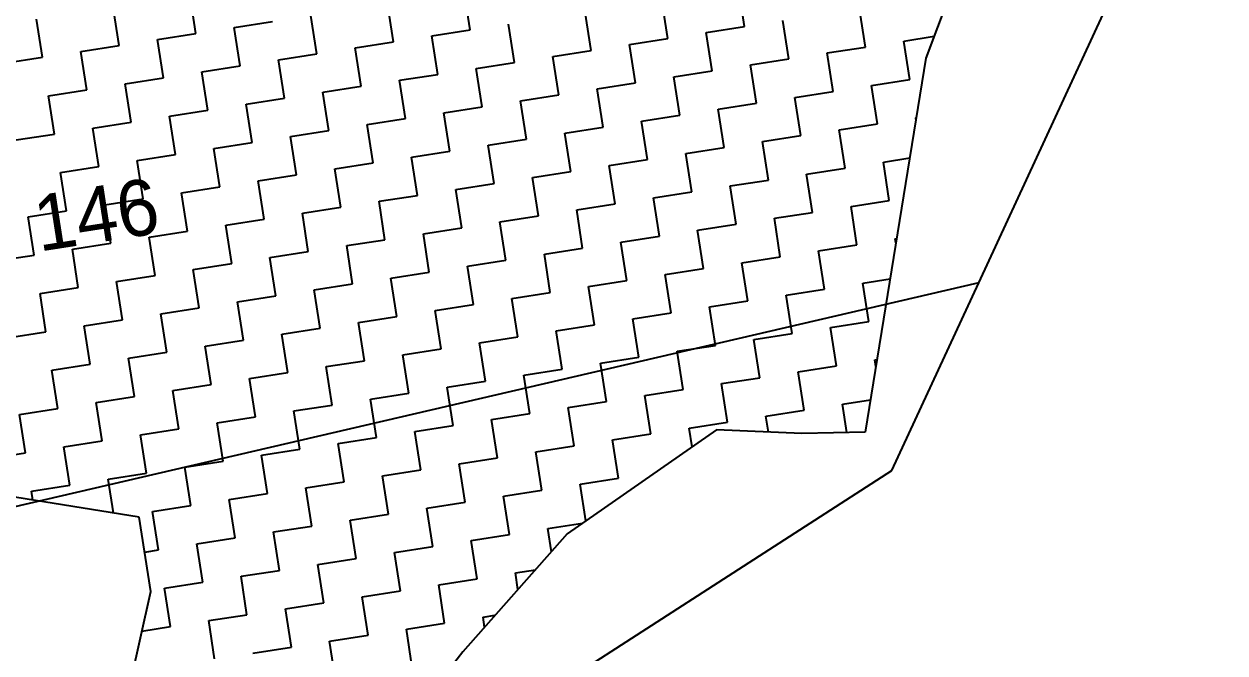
# Model space of a CAD drawing. Header units: metres. Extents: x 288492 to 290465, y 1999120 to 2001541.
# Drawn here: x 289454.1 to 289607.6, y 1999396.7 to 1999477.1 of the extents above; entities that cross this region are included whole.
import ezdxf
from ezdxf.enums import TextEntityAlignment as Align

# ---------------------------------------------------------------- set-up
doc = ezdxf.new("R2010")
doc.units = ezdxf.units.M
doc.header["$MEASUREMENT"] = 0
for name, color, linetype in [('POLY_HATCH', 12, 'Continuous'), ('POLY_PARCEL', 6, 'Continuous'), ('TEXT_PARCEL', 7, 'Continuous'), ('V_BOUND_LINE', 7, 'Continuous')]:
    doc.layers.add(name, color=color, linetype=linetype)
doc.styles.add('TEXT_MAP', font='KRDEV050.TTF')

# ---------------------------------------------------------------- blocks, each defined once
blk = doc.blocks.new('25')
at = {"layer": 'POLY_HATCH'}
for p, q in [((289592.86, 1999471.41), (289575.66, 1999426.37)), ((289575.66, 1999426.37), (289567.49, 1999377.11)), ((289547.88, 1999377.49), (289528.15, 1999363.88)), ((289559.13, 1999376.96), (289547.88, 1999377.49)), ((289567.49, 1999377.11), (289559.13, 1999376.96)), ((289471.74, 1999366.31), (289452.26, 1999369.49)), ((289473.23, 1999356.48), (289471.74, 1999366.31)), ((289528.15, 1999363.88), (289514.3, 1999348.38)), ((289468.86, 1999337.39), (289473.23, 1999356.48)), ((289514.3, 1999348.38), (289495.16, 1999323.67))]:
    blk.add_line(p, q, dxfattribs=at)
at = {"layer": 'POLY_HATCH', "linetype": 'Continuous'}
for p, q in [((289515.61, 1999430.32), (289514.84, 1999435.37)), ((289551.77, 1999430.63), (289551, 1999435.68)), ((289479.45, 1999430), (289478.68, 1999435.06)), ((289505.5, 1999428.78), (289504.73, 1999433.84)), ((289541.66, 1999429.09), (289540.89, 1999434.15)), ((289459.22, 1999426.94), (289458.45, 1999431.99)), ((289469.33, 1999428.47), (289468.57, 1999433.53)), ((289495.38, 1999427.25), (289494.62, 1999432.3)), ((289531.55, 1999427.56), (289530.78, 1999432.62)), ((289567.71, 1999427.87), (289566.94, 1999432.93)), ((289484.5, 1999430.77), (289489.56, 1999431.54)), ((289485.27, 1999425.71), (289484.5, 1999430.77)), ((289521.43, 1999426.03), (289520.67, 1999431.08)), ((289546.71, 1999429.86), (289551.77, 1999430.63)), ((289557.59, 1999426.34), (289556.83, 1999431.39)), ((289474.39, 1999429.24), (289479.45, 1999430)), ((289475.16, 1999424.18), (289474.39, 1999429.24)), ((289510.55, 1999429.55), (289515.61, 1999430.32)), ((289511.32, 1999424.49), (289510.55, 1999429.55)), ((289536.6, 1999428.33), (289541.66, 1999429.09)), ((289547.48, 1999424.8), (289546.71, 1999429.86)), ((289572.76, 1999428.64), (289576.76, 1999429.25)), ((289464.28, 1999427.7), (289469.33, 1999428.47)), ((289465.04, 1999422.65), (289464.28, 1999427.7)), ((289490.33, 1999426.48), (289495.38, 1999427.25)), ((289500.44, 1999428.02), (289505.5, 1999428.78)), ((289501.21, 1999422.96), (289500.44, 1999428.02)), ((289526.49, 1999426.79), (289531.55, 1999427.56)), ((289537.37, 1999423.27), (289536.6, 1999428.33)), ((289562.65, 1999427.11), (289567.71, 1999427.87)), ((289573.53, 1999423.58), (289572.76, 1999428.64)), ((289454.17, 1999426.17), (289459.22, 1999426.94)), ((289480.21, 1999424.95), (289485.27, 1999425.71)), ((289491.09, 1999421.43), (289490.33, 1999426.48)), ((289516.38, 1999425.26), (289521.43, 1999426.03)), ((289527.26, 1999421.74), (289526.49, 1999426.79)), ((289552.54, 1999425.57), (289557.59, 1999426.34)), ((289563.42, 1999422.05), (289562.65, 1999427.11)), ((289470.1, 1999423.41), (289475.16, 1999424.18)), ((289480.98, 1999419.89), (289480.21, 1999424.95)), ((289506.26, 1999423.73), (289511.32, 1999424.49)), ((289517.14, 1999420.2), (289516.38, 1999425.26)), ((289542.42, 1999424.04), (289547.48, 1999424.8)), ((289553.3, 1999420.52), (289552.54, 1999425.57)), ((289459.99, 1999421.88), (289465.04, 1999422.65)), ((289470.87, 1999418.36), (289470.1, 1999423.41)), ((289496.15, 1999422.19), (289501.21, 1999422.96)), ((289507.03, 1999418.67), (289506.26, 1999423.73)), ((289532.31, 1999422.5), (289537.37, 1999423.27)), ((289533.08, 1999417.45), (289532.31, 1999422.5)), ((289543.19, 1999418.98), (289542.42, 1999424.04)), ((289568.47, 1999422.82), (289573.53, 1999423.58)), ((289569.24, 1999417.76), (289568.47, 1999422.82)), ((289460.76, 1999416.82), (289459.99, 1999421.88)), ((289486.04, 1999420.66), (289491.09, 1999421.43)), ((289496.92, 1999417.14), (289496.15, 1999422.19)), ((289522.2, 1999420.97), (289527.26, 1999421.74)), ((289522.97, 1999415.91), (289522.2, 1999420.97)), ((289558.36, 1999421.28), (289563.42, 1999422.05)), ((289559.13, 1999416.23), (289558.36, 1999421.28)), ((289475.92, 1999419.12), (289480.98, 1999419.89)), ((289486.8, 1999415.6), (289486.04, 1999420.66)), ((289512.09, 1999419.44), (289517.14, 1999420.2)), ((289512.85, 1999414.38), (289512.09, 1999419.44)), ((289548.25, 1999419.75), (289553.3, 1999420.52)), ((289549.02, 1999414.69), (289548.25, 1999419.75)), ((289465.81, 1999417.59), (289470.87, 1999418.36)), ((289476.69, 1999414.07), (289475.92, 1999419.12)), ((289501.97, 1999417.9), (289507.03, 1999418.67)), ((289502.74, 1999412.85), (289501.97, 1999417.9)), ((289538.14, 1999418.21), (289543.19, 1999418.98)), ((289538.9, 1999413.16), (289538.14, 1999418.21)), ((289564.18, 1999416.99), (289569.24, 1999417.76)), ((289574.3, 1999418.53), (289574.36, 1999418.54)), ((289574.33, 1999418.32), (289574.3, 1999418.53)), ((289455.7, 1999416.06), (289460.76, 1999416.82)), ((289466.58, 1999412.53), (289465.81, 1999417.59)), ((289491.86, 1999416.37), (289496.92, 1999417.14)), ((289492.63, 1999411.31), (289491.86, 1999416.37)), ((289528.02, 1999416.68), (289533.08, 1999417.45)), ((289528.79, 1999411.62), (289528.02, 1999416.68)), ((289554.07, 1999415.46), (289559.13, 1999416.23)), ((289564.95, 1999411.94), (289564.18, 1999416.99)), ((289481.75, 1999414.84), (289486.8, 1999415.6)), ((289482.51, 1999409.78), (289481.75, 1999414.84)), ((289517.91, 1999415.15), (289522.97, 1999415.91)), ((289518.68, 1999410.09), (289517.91, 1999415.15)), ((289543.96, 1999413.92), (289549.02, 1999414.69)), ((289554.84, 1999410.4), (289554.07, 1999415.46)), ((289471.64, 1999413.3), (289476.69, 1999414.07)), ((289472.4, 1999408.24), (289471.64, 1999413.3)), ((289507.8, 1999413.61), (289512.85, 1999414.38)), ((289508.56, 1999408.56), (289507.8, 1999413.61)), ((289533.85, 1999412.39), (289538.9, 1999413.16)), ((289544.73, 1999408.87), (289543.96, 1999413.92)), ((289570.01, 1999412.7), (289573.48, 1999413.23)), ((289461.52, 1999411.77), (289466.58, 1999412.53)), ((289462.29, 1999406.71), (289461.52, 1999411.77)), ((289497.68, 1999412.08), (289502.74, 1999412.85)), ((289498.45, 1999407.02), (289497.68, 1999412.08)), ((289523.73, 1999410.86), (289528.79, 1999411.62)), ((289534.61, 1999407.33), (289533.85, 1999412.39)), ((289559.89, 1999411.17), (289564.95, 1999411.94)), ((289570.77, 1999407.65), (289570.01, 1999412.7)), ((289487.57, 1999410.55), (289492.63, 1999411.31)), ((289488.34, 1999405.49), (289487.57, 1999410.55)), ((289513.62, 1999409.32), (289518.68, 1999410.09)), ((289524.5, 1999405.8), (289523.73, 1999410.86)), ((289549.78, 1999409.64), (289554.84, 1999410.4)), ((289560.66, 1999406.11), (289559.89, 1999411.17)), ((289467.35, 1999407.48), (289472.4, 1999408.24)), ((289477.46, 1999409.01), (289482.51, 1999409.78)), ((289478.23, 1999403.96), (289477.46, 1999409.01)), ((289503.51, 1999407.79), (289508.56, 1999408.56)), ((289514.39, 1999404.27), (289513.62, 1999409.32)), ((289539.67, 1999408.1), (289544.73, 1999408.87)), ((289550.55, 1999404.58), (289549.78, 1999409.64)), ((289457.23, 1999405.94), (289462.29, 1999406.71)), ((289468.11, 1999402.42), (289467.35, 1999407.48)), ((289493.39, 1999406.26), (289498.45, 1999407.02)), ((289504.27, 1999402.73), (289503.51, 1999407.79)), ((289529.56, 1999406.57), (289534.61, 1999407.33)), ((289540.44, 1999403.05), (289539.67, 1999408.1)), ((289565.72, 1999406.88), (289570.77, 1999407.65)), ((289566.48, 1999401.82), (289565.72, 1999406.88)), ((289458, 1999400.89), (289457.23, 1999405.94)), ((289483.28, 1999404.72), (289488.34, 1999405.49)), ((289494.16, 1999401.2), (289493.39, 1999406.26)), ((289519.44, 1999405.03), (289524.5, 1999405.8)), ((289530.32, 1999401.51), (289529.56, 1999406.57)), ((289555.61, 1999405.35), (289560.66, 1999406.11)), ((289556.37, 1999400.29), (289555.61, 1999405.35)), ((289473.17, 1999403.19), (289478.23, 1999403.96)), ((289484.05, 1999399.67), (289483.28, 1999404.72)), ((289509.33, 1999403.5), (289514.39, 1999404.27)), ((289510.1, 1999398.44), (289509.33, 1999403.5)), ((289520.21, 1999399.98), (289519.44, 1999405.03)), ((289545.49, 1999403.81), (289550.55, 1999404.58)), ((289546.26, 1999398.76), (289545.49, 1999403.81)), ((289463.06, 1999401.65), (289468.11, 1999402.42)), ((289473.94, 1999398.13), (289473.17, 1999403.19)), ((289499.22, 1999401.97), (289504.27, 1999402.73)), ((289499.98, 1999396.91), (289499.22, 1999401.97)), ((289535.38, 1999402.28), (289540.44, 1999403.05)), ((289536.15, 1999397.22), (289535.38, 1999402.28)), ((289571.54, 1999402.59), (289571.72, 1999402.62)), ((289571.63, 1999402.04), (289571.54, 1999402.59)), ((289452.94, 1999400.12), (289458, 1999400.89)), ((289463.82, 1999396.6), (289463.06, 1999401.65)), ((289489.1, 1999400.43), (289494.16, 1999401.2)), ((289489.87, 1999395.38), (289489.1, 1999400.43)), ((289525.27, 1999400.74), (289530.32, 1999401.51)), ((289526.03, 1999395.69), (289525.27, 1999400.74)), ((289561.43, 1999401.06), (289566.48, 1999401.82)), ((289562.2, 1999396), (289561.43, 1999401.06)), ((289478.99, 1999398.9), (289484.05, 1999399.67)), ((289479.76, 1999393.84), (289478.99, 1999398.9)), ((289515.15, 1999399.21), (289520.21, 1999399.98)), ((289515.92, 1999394.15), (289515.15, 1999399.21)), ((289541.2, 1999397.99), (289546.26, 1999398.76)), ((289551.32, 1999399.52), (289556.37, 1999400.29)), ((289552.08, 1999394.47), (289551.32, 1999399.52)), ((289468.88, 1999397.37), (289473.94, 1999398.13)), ((289469.65, 1999392.31), (289468.88, 1999397.37)), ((289505.04, 1999397.68), (289510.1, 1999398.44)), ((289505.81, 1999392.62), (289505.04, 1999397.68)), ((289531.09, 1999396.45), (289536.15, 1999397.22)), ((289541.97, 1999392.93), (289541.2, 1999397.99)), ((289567.25, 1999396.77), (289570.84, 1999397.31)), ((289458.77, 1999395.83), (289463.82, 1999396.6)), ((289459.53, 1999390.77), (289458.77, 1999395.83)), ((289494.93, 1999396.14), (289499.98, 1999396.91)), ((289495.7, 1999391.09), (289494.93, 1999396.14)), ((289520.98, 1999394.92), (289526.03, 1999395.69)), ((289531.86, 1999391.4), (289531.09, 1999396.45)), ((289557.14, 1999395.23), (289562.2, 1999396)), ((289568.02, 1999391.71), (289567.25, 1999396.77)), ((289484.82, 1999394.61), (289489.87, 1999395.38)), ((289485.58, 1999389.55), (289484.82, 1999394.61)), ((289510.86, 1999393.39), (289515.92, 1999394.15)), ((289521.74, 1999389.86), (289520.98, 1999394.92)), ((289547.03, 1999393.7), (289552.08, 1999394.47)), ((289557.91, 1999390.18), (289557.14, 1999395.23)), ((289474.7, 1999393.08), (289479.76, 1999393.84)), ((289475.47, 1999388.02), (289474.7, 1999393.08)), ((289500.75, 1999391.85), (289505.81, 1999392.62)), ((289511.63, 1999388.33), (289510.86, 1999393.39)), ((289536.91, 1999392.17), (289541.97, 1999392.93)), ((289547.79, 1999388.64), (289547.03, 1999393.7)), ((289464.59, 1999391.54), (289469.65, 1999392.31)), ((289465.36, 1999386.49), (289464.59, 1999391.54)), ((289490.64, 1999390.32), (289495.7, 1999391.09)), ((289501.52, 1999386.8), (289500.75, 1999391.85)), ((289526.8, 1999390.63), (289531.86, 1999391.4)), ((289537.68, 1999387.11), (289536.91, 1999392.17)), ((289562.96, 1999390.94), (289568.02, 1999391.71)), ((289563.73, 1999385.89), (289562.96, 1999390.94)), ((289454.48, 1999390.01), (289459.53, 1999390.77)), ((289480.53, 1999388.79), (289485.58, 1999389.55)), ((289491.41, 1999385.26), (289490.64, 1999390.32)), ((289516.69, 1999389.1), (289521.74, 1999389.86)), ((289527.57, 1999385.58), (289526.8, 1999390.63)), ((289552.85, 1999389.41), (289557.91, 1999390.18)), ((289553.62, 1999384.35), (289552.85, 1999389.41)), ((289470.41, 1999387.25), (289475.47, 1999388.02)), ((289481.29, 1999383.73), (289480.53, 1999388.79)), ((289506.57, 1999387.56), (289511.63, 1999388.33)), ((289517.45, 1999384.04), (289516.69, 1999389.1)), ((289542.74, 1999387.88), (289547.79, 1999388.64)), ((289543.5, 1999382.82), (289542.74, 1999387.88)), ((289460.3, 1999385.72), (289465.36, 1999386.49)), ((289471.18, 1999382.2), (289470.41, 1999387.25)), ((289496.46, 1999386.03), (289501.52, 1999386.8)), ((289507.34, 1999382.51), (289506.57, 1999387.56)), ((289532.62, 1999386.34), (289537.68, 1999387.11)), ((289533.39, 1999381.29), (289532.62, 1999386.34)), ((289568.79, 1999386.65), (289569.08, 1999386.7)), ((289568.92, 1999385.75), (289568.79, 1999386.65)), ((289461.07, 1999380.66), (289460.3, 1999385.72)), ((289486.35, 1999384.5), (289491.41, 1999385.26)), ((289497.23, 1999380.97), (289496.46, 1999386.03)), ((289522.51, 1999384.81), (289527.57, 1999385.58)), ((289523.28, 1999379.75), (289522.51, 1999384.81)), ((289558.67, 1999385.12), (289563.73, 1999385.89)), ((289559.44, 1999380.06), (289558.67, 1999385.12)), ((289476.24, 1999382.96), (289481.29, 1999383.73)), ((289477, 1999377.91), (289476.24, 1999382.96)), ((289487.12, 1999379.44), (289486.35, 1999384.5)), ((289512.4, 1999383.27), (289517.45, 1999384.04)), ((289513.17, 1999378.22), (289512.4, 1999383.27)), ((289548.56, 1999383.59), (289553.62, 1999384.35)), ((289549.33, 1999378.53), (289548.56, 1999383.59)), ((289466.12, 1999381.43), (289471.18, 1999382.2)), ((289466.89, 1999376.37), (289466.12, 1999381.43)), ((289502.29, 1999381.74), (289507.34, 1999382.51)), ((289503.05, 1999376.68), (289502.29, 1999381.74)), ((289538.45, 1999382.05), (289543.5, 1999382.82)), ((289539.21, 1999377), (289538.45, 1999382.05)), ((289564.5, 1999380.83), (289568.2, 1999381.39)), ((289456.01, 1999379.9), (289461.07, 1999380.66)), ((289456.78, 1999374.84), (289456.01, 1999379.9)), ((289492.17, 1999380.21), (289497.23, 1999380.97)), ((289492.94, 1999375.15), (289492.17, 1999380.21)), ((289518.22, 1999378.99), (289523.28, 1999379.75)), ((289528.33, 1999380.52), (289533.39, 1999381.29)), ((289529.1, 1999375.46), (289528.33, 1999380.52)), ((289554.38, 1999379.3), (289559.44, 1999380.06)), ((289565.07, 1999377.07), (289564.5, 1999380.83)), ((289482.06, 1999378.67), (289487.12, 1999379.44)), ((289482.83, 1999373.62), (289482.06, 1999378.67)), ((289508.11, 1999377.45), (289513.17, 1999378.22)), ((289518.99, 1999373.93), (289518.22, 1999378.99)), ((289544.27, 1999377.76), (289549.33, 1999378.53)), ((289554.71, 1999377.17), (289554.38, 1999379.3)), ((289471.95, 1999377.14), (289477, 1999377.91)), ((289472.71, 1999372.08), (289471.95, 1999377.14)), ((289498, 1999375.92), (289503.05, 1999376.68)), ((289508.88, 1999372.39), (289508.11, 1999377.45)), ((289534.16, 1999376.23), (289539.21, 1999377)), ((289544.65, 1999375.26), (289544.27, 1999377.76)), ((289461.83, 1999375.61), (289466.89, 1999376.37)), ((289462.6, 1999370.55), (289461.83, 1999375.61)), ((289487.88, 1999374.38), (289492.94, 1999375.15)), ((289498.76, 1999370.86), (289498, 1999375.92)), ((289524.04, 1999374.7), (289529.1, 1999375.46)), ((289534.92, 1999371.17), (289534.16, 1999376.23)), ((289451.72, 1999374.07), (289456.78, 1999374.84)), ((289477.77, 1999372.85), (289482.83, 1999373.62)), ((289488.65, 1999369.33), (289487.88, 1999374.38)), ((289513.93, 1999373.16), (289518.99, 1999373.93)), ((289524.81, 1999369.64), (289524.04, 1999374.7)), ((289467.66, 1999371.32), (289472.71, 1999372.08)), ((289478.54, 1999367.79), (289477.77, 1999372.85)), ((289503.82, 1999371.63), (289508.88, 1999372.39)), ((289514.7, 1999368.11), (289513.93, 1999373.16)), ((289457.54, 1999369.78), (289462.6, 1999370.55)), ((289468.33, 1999366.86), (289467.66, 1999371.32)), ((289493.71, 1999370.09), (289498.76, 1999370.86)), ((289504.59, 1999366.57), (289503.82, 1999371.63)), ((289529.87, 1999370.41), (289534.92, 1999371.17)), ((289530.6, 1999365.57), (289529.87, 1999370.41)), ((289457.72, 1999368.6), (289457.54, 1999369.78)), ((289483.59, 1999368.56), (289488.65, 1999369.33)), ((289494.47, 1999365.04), (289493.71, 1999370.09)), ((289519.76, 1999368.87), (289524.81, 1999369.64)), ((289520.52, 1999363.82), (289519.76, 1999368.87)), ((289473.48, 1999367.03), (289478.54, 1999367.79)), ((289484.36, 1999363.5), (289483.59, 1999368.56)), ((289509.64, 1999367.34), (289514.7, 1999368.11)), ((289510.41, 1999362.28), (289509.64, 1999367.34)), ((289474.25, 1999361.97), (289473.48, 1999367.03)), ((289499.53, 1999365.8), (289504.59, 1999366.57)), ((289500.3, 1999360.75), (289499.53, 1999365.8)), ((289489.42, 1999364.27), (289494.47, 1999365.04)), ((289490.18, 1999359.21), (289489.42, 1999364.27)), ((289525.58, 1999364.58), (289530.18, 1999365.28)), ((289526.04, 1999361.52), (289525.58, 1999364.58)), ((289479.3, 1999362.74), (289484.36, 1999363.5)), ((289480.07, 1999357.68), (289479.3, 1999362.74)), ((289515.47, 1999363.05), (289520.52, 1999363.82)), ((289516.23, 1999357.99), (289515.47, 1999363.05)), ((289472.44, 1999361.7), (289474.25, 1999361.97)), ((289505.35, 1999361.52), (289510.41, 1999362.28)), ((289506.12, 1999356.46), (289505.35, 1999361.52)), ((289485.13, 1999358.45), (289490.18, 1999359.21)), ((289495.24, 1999359.98), (289500.3, 1999360.75)), ((289496.01, 1999354.92), (289495.24, 1999359.98)), ((289475.01, 1999356.91), (289480.07, 1999357.68)), ((289485.89, 1999353.39), (289485.13, 1999358.45)), ((289511.18, 1999357.23), (289516.23, 1999357.99)), ((289521.29, 1999358.76), (289523.93, 1999359.16)), ((289521.62, 1999356.57), (289521.29, 1999358.76)), ((289475.78, 1999351.86), (289475.01, 1999356.91)), ((289501.06, 1999355.69), (289506.12, 1999356.46)), ((289511.94, 1999352.17), (289511.18, 1999357.23)), ((289490.95, 1999354.16), (289496.01, 1999354.92)), ((289501.83, 1999350.64), (289501.06, 1999355.69)), ((289480.84, 1999352.62), (289485.89, 1999353.39)), ((289491.72, 1999349.1), (289490.95, 1999354.16)), ((289517, 1999352.94), (289518.58, 1999353.18)), ((289517.2, 1999351.63), (289517, 1999352.94)), ((289472.04, 1999351.29), (289475.78, 1999351.86)), ((289481.6, 1999347.57), (289480.84, 1999352.62)), ((289506.89, 1999351.4), (289511.94, 1999352.17)), ((289507.65, 1999346.35), (289506.89, 1999351.4)), ((289496.77, 1999349.87), (289501.83, 1999350.64)), ((289497.54, 1999344.81), (289496.77, 1999349.87)), ((289486.66, 1999348.33), (289491.72, 1999349.1))]:
    blk.add_line(p, q, dxfattribs=at)
at = {"layer": 'POLY_PARCEL'}
blk.add_line((289582.53, 1999396.76), (289428.1, 1999361.49), dxfattribs=at)
at = {"layer": 'V_BOUND_LINE'}
for p, q in [((289582.53, 1999396.76), (289615.25, 1999466.65)), ((289570.97, 1999372.05), (289582.53, 1999396.76)), ((289446.03, 1999292.31), (289570.97, 1999372.05))]:
    blk.add_line(p, q, dxfattribs=at)
at = {"layer": 'TEXT_PARCEL', "style": 'TEXT_MAP'}
blk.add_text('146', height=7.365, rotation=8.6241, dxfattribs=at).set_placement((289466.23, 1999406.2), align=Align.MIDDLE)

msp = doc.modelspace()

# ---------------------------------------------------------------- block references
at = {"xscale": 0.9698261639439751, "yscale": 0.9698261639439751, "zscale": 0.9698261639439751, "rotation": 0.222768048152709}
msp.add_blockref('25', (16272.72, 59299.43), dxfattribs=at)

doc.saveas('drawing.dxf')
